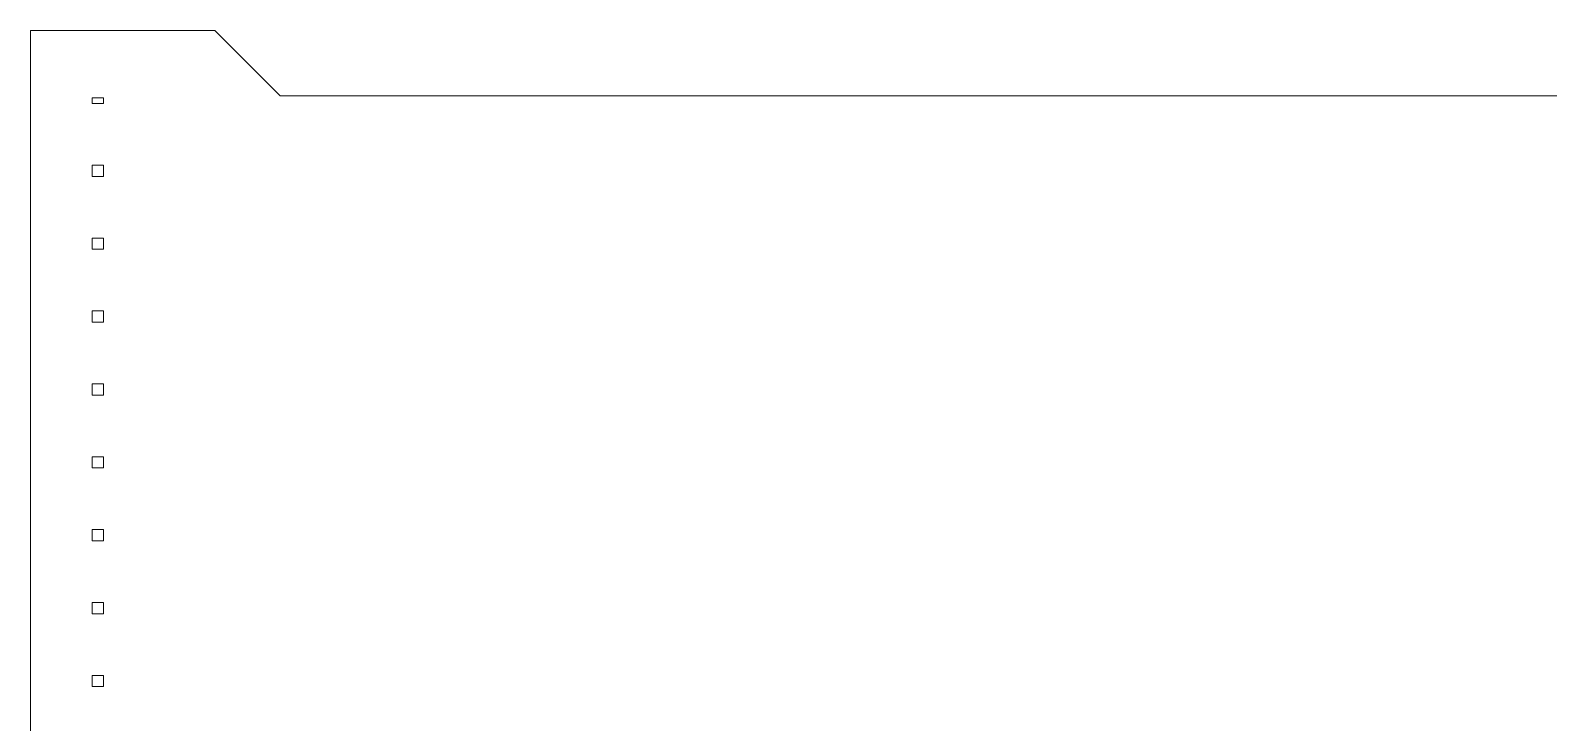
# Model space of a CAD drawing. Extents: x -34 to 186, y 96 to 243.
# Drawn here: x -33.5 to 34, y 212.6 to 243.3 of the extents above; entities that cross this region are included whole.
import ezdxf

# ---------------------------------------------------------------- set-up
doc = ezdxf.new("R2010")
doc.units = 0
doc.layers.add('LINING1', color=7, linetype='CONTINUOUS', lineweight=5, true_color=0xffffff)

# ---------------------------------------------------------------- blocks, each defined once
blk = doc.blocks.new('BLOCK_2')
at = {"layer": 'LINING1', "color": 1, "true_color": 0xff0000}
for points in [[(-30.299, 240.093), (-30.799, 240.093), (-30.799, 240.343), (-30.299, 240.343), (-30.299, 240.093)], [(-30.299, 236.853), (-30.799, 236.853), (-30.799, 237.352), (-30.299, 237.352), (-30.299, 236.853)], [(-30.299, 233.613), (-30.799, 233.613), (-30.799, 234.112), (-30.299, 234.112), (-30.299, 233.613)], [(-30.299, 230.373), (-30.799, 230.373), (-30.799, 230.872), (-30.299, 230.872), (-30.299, 230.373)], [(-30.299, 227.133), (-30.799, 227.133), (-30.799, 227.632), (-30.299, 227.632), (-30.299, 227.133)], [(-30.299, 223.893), (-30.799, 223.893), (-30.799, 224.392), (-30.299, 224.392), (-30.299, 223.893)], [(-30.299, 220.653), (-30.799, 220.653), (-30.799, 221.152), (-30.299, 221.152), (-30.299, 220.653)], [(-30.299, 217.413), (-30.799, 217.413), (-30.799, 217.912), (-30.299, 217.912), (-30.299, 217.413)], [(-30.299, 214.173), (-30.799, 214.173), (-30.799, 214.672), (-30.299, 214.672), (-30.299, 214.173)]]:
    blk.add_lwpolyline(points, dxfattribs=at)

msp = doc.modelspace()

# ---------------------------------------------------------------- linework, layer by layer
at = {"layer": 'LINING1', "color": 1, "true_color": 0xff0000}
msp.add_lwpolyline([(-33.549, 160.264), (-33.549, 243.343), (-25.347, 243.343), (-22.436, 240.433), (175.472, 240.433)], dxfattribs=at)

# ---------------------------------------------------------------- block references
at = {"layer": 'LINING1'}
msp.add_blockref('BLOCK_2', (0, 0), dxfattribs=at)

doc.saveas('drawing.dxf')
